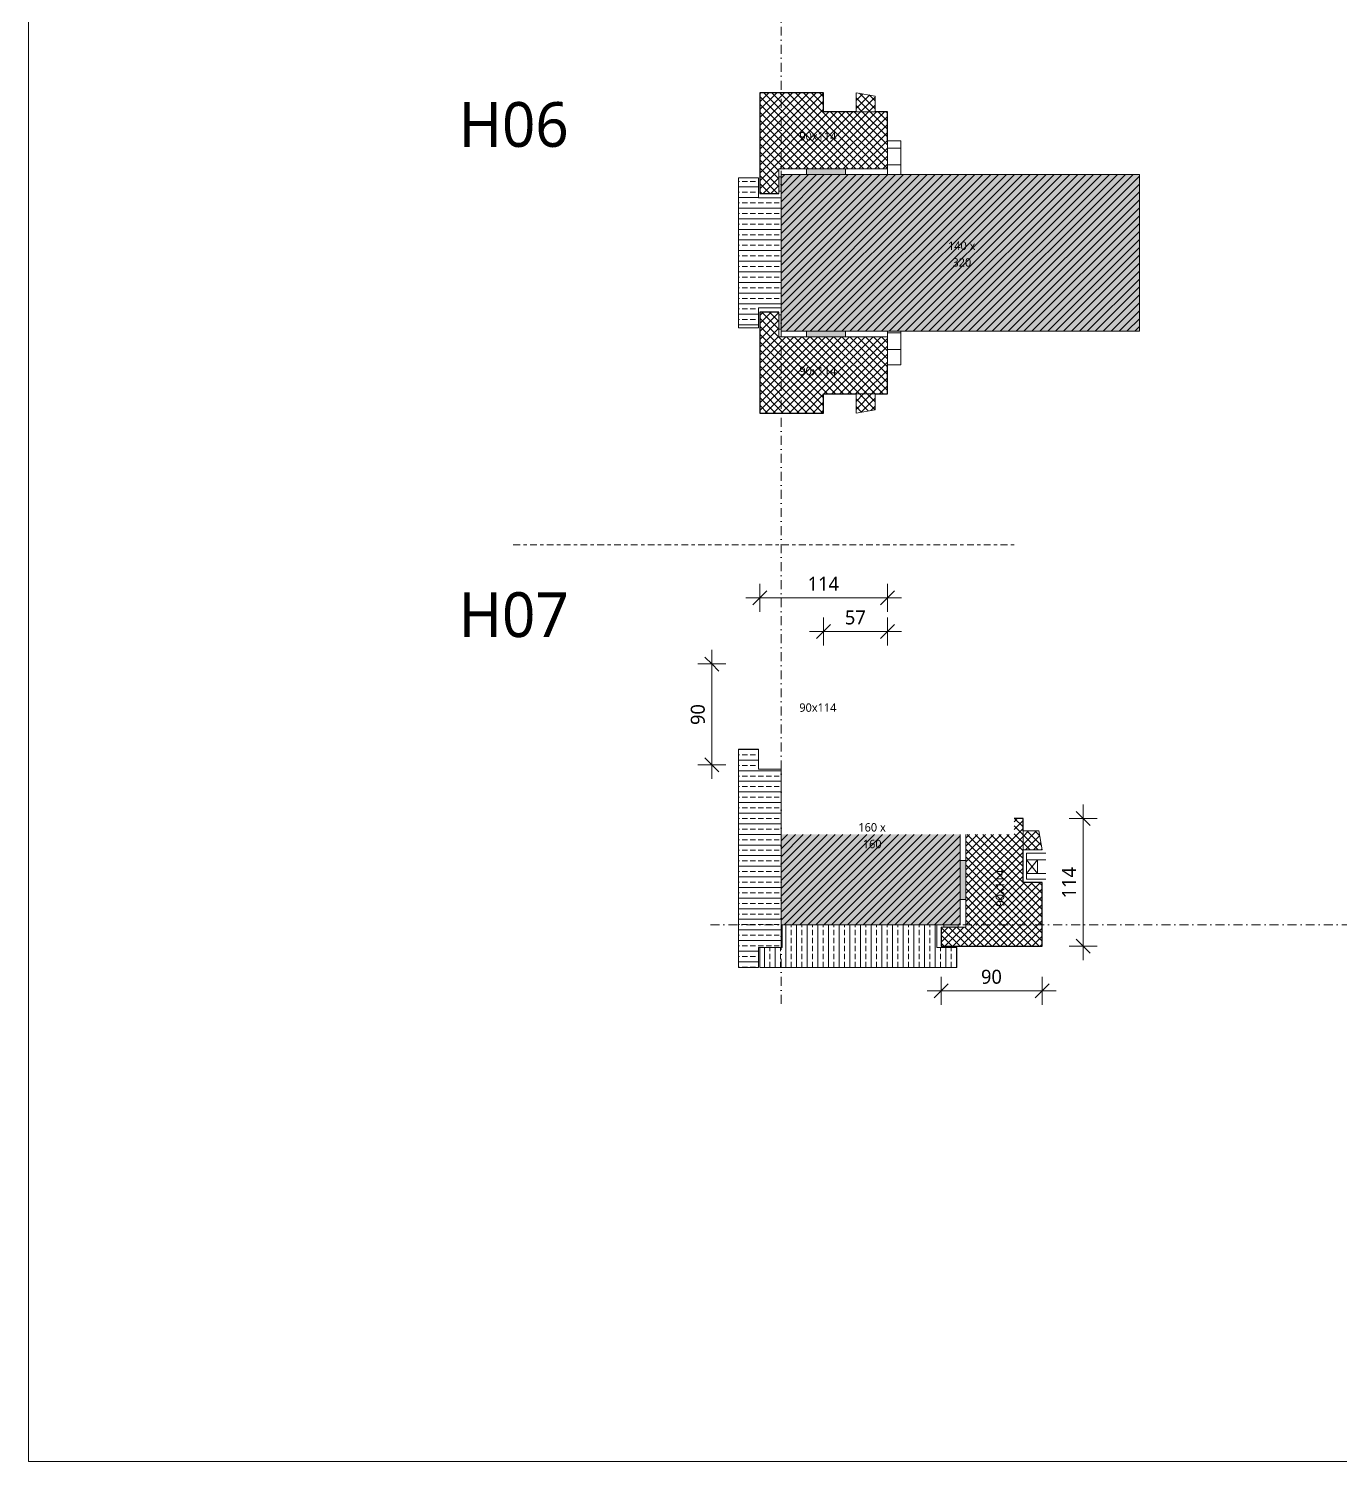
# Model space of a CAD drawing. Header units: millimetres. Extents: x 1381 to 5981, y 1743 to 14688.
# Drawn here: x 1381 to 2552, y 11788 to 13067 of the extents above; entities that cross this region are included whole.
import ezdxf

# ---------------------------------------------------------------- set-up
doc = ezdxf.new("R2010")
doc.units = ezdxf.units.MM
doc.linetypes.add('MV_center', pattern=[15, 6, -3, 3, -3])
doc.linetypes.add('MV_stramien', pattern=[16, 8, -4, 0, -4])
for name, color, linetype, lineweight in [('A-ANNO-DIMS', 211, 'Continuous', 13), ('A-ANNO-DIMS-5', 211, 'Continuous', 13), ('A-ANNO-NOTE', 131, 'Continuous', 18), ('A-DETL', 90, 'Continuous', 13), ('A-DETL-GENF', 92, 'Continuous', 18), ('A-DETL-MEDM', 33, 'Continuous', 18), ('G-ANNO-TEXT', 231, 'Continuous', 13)]:
    doc.layers.add(name, color=color, linetype=linetype, lineweight=lineweight)
doc.styles.add('Segoe UI', font='segoeui.ttf', dxfattribs={"height": 7.5})
doc.styles.add('Segoe UI_2', font='segoeui.ttf', dxfattribs={"height": 12.5})
doc.styles.add('Segoe UI_3', font='segoeui.ttf', dxfattribs={"height": 40})
doc.dimstyles.new('2_5mm_continuous_mm', dxfattribs={"dimscale": 304.8, "dimtxt": 13.092049, "dimasz": 0.04101, "dimexe": 0.04101, "dimexo": 0.0625, "dimgap": 0.008202, "dimtad": 1, "dimdec": 0, "dimzin": 0, "dimdsep": 46, "dimtxsty": 'Segoe UI_2', "dimblk1": 'OBLIQUE', "dimblk2": 'OBLIQUE', "dimsah": 1, "dimcen": 0.09, "dimdle": 0.04101, "dimazin": 0, "dimtfac": 1, "dimtdec": 4, "dimtix": 1, "dimtmove": 0, "dimatfit": 3, "dimfxl": 0.04101, "dimfxlon": 1, "dimtvp": 1, "dimtolj": 1, "dimtzin": 0, "dimarcsym": 2})
pattern_1 = [(45, (0, 0), (-3.535534, 3.535534), []), (135, (0, 0), (-3.535534, -3.535534), [])]
pattern_2 = [(0, (0, 0), (0, 9.476), []), (0, (0, 4.738), (0, 9.476), [4.738, -2.369])]

# ---------------------------------------------------------------- blocks, each defined once
blk = doc.blocks.new('31 dubbel_glas - Type 1-3690155-Details Strandbaak Paviljoen')
at = {"layer": 'A-DETL-GENF', "lineweight": 13}
for p, q in [((0, 0), (0, -23)), ((17.3, 0), (0, 0)), ((574, 0), (556.7, 0)), ((574, -23), (574, 0)), ((17.3, -5), (0, -5)), ((0, -5), (10, -17)), ((0, -17), (10, -5)), ((10, -17), (10, -5)), ((574, -5), (556.7, -5)), ((564, -5), (564, -17)), ((564, -17), (574, -5)), ((564, -5), (574, -17)), ((0, -17), (17.3, -17)), ((0, -23), (17.3, -23)), ((556.7, -17), (574, -17)), ((556.7, -23), (574, -23))]:
    blk.add_line(p, q, dxfattribs=at)
blk = doc.blocks.new('00 hout_rechthoekig_sls - Vuren 160x160-3894206-Details Strandbaak Paviljoen')
at = {"layer": 'A-DETL-GENF', "lineweight": 13}
blk.add_hatch(color=256, dxfattribs=at).paths.add_polyline_path([(0, -160), (160, -160), (160, -79.2), (0, -79.2)])
at = {"layer": 'A-DETL-MEDM', "lineweight": 13}
h = blk.add_hatch(dxfattribs=at)
h.set_pattern_fill('FP_46', color=256, style=0, pattern_type=2)
h.set_pattern_definition([(45, (-2053.09, -12426.395), (-3.535534, 3.535534), [])])
h.paths.add_polyline_path([(0, -160), (160, -160), (160, -79.2), (0, -79.2)])
at = {"layer": 'A-DETL-MEDM'}
for p, q in [((0, -160), (0, -79.2)), ((160, -79.2), (160, -160)), ((160, -79.2), (160, -160)), ((160, -79.2), (160, -160)), ((160, -160), (0, -160)), ((160, -160), (0, -160))]:
    blk.add_line(p, q, dxfattribs=at)
blk = doc.blocks.new('NLRS_00_DI_maskeer - Type 1-4234851-Details Strandbaak Paviljoen')
at = {"layer": 'A-DETL-GENF', "linetype": 'MV_center'}
blk.add_line((-100, 0), (347, 0), dxfattribs=at)
blk = doc.blocks.new('00 plaatmateriaal - d_12 mm-3690157-Details Strandbaak Paviljoen')
at = {"layer": 'A-DETL-GENF', "lineweight": 13}
h = blk.add_hatch(dxfattribs=at)
h.set_pattern_fill('FP_3', color=256, style=0, pattern_type=2)
h.set_pattern_definition([(90, (0, 0), (-15, 9e-16), [])])
h.paths.add_polyline_path([(0, -12), (30, -12), (30, 0), (0, 0)])
at = {"layer": 'A-DETL-MEDM'}
for p, q in [((30, 0), (0, 0)), ((0, 0), (0, -12)), ((0, -12), (30, -12))]:
    blk.add_line(p, q, dxfattribs=at)
blk = doc.blocks.new('00 plaatmateriaal - d_12 mm-V30-Details Strandbaak Paviljoen')
at = {"layer": 'A-DETL-GENF', "lineweight": 13}
h = blk.add_hatch(dxfattribs=at)
h.set_pattern_fill('FP_5', color=256, style=0, pattern_type=2)
h.set_pattern_definition([(270, (0, 0), (-15, -9e-16), [])])
h.paths.add_polyline_path([(30, 12), (0, 12), (0, 0), (30, 0)])
at = {"layer": 'A-DETL-MEDM'}
for p, q in [((30, 12), (0, 12)), ((0, 12), (0, 0)), ((0, 0), (30, 0))]:
    blk.add_line(p, q, dxfattribs=at)
blk = doc.blocks.new('00 hout_rechthoekig_sls - Vuren 140x320-4309809-Details Strandbaak Paviljoen')
at = {"layer": 'A-DETL-GENF', "lineweight": 13}
blk.add_hatch(color=256, dxfattribs=at).paths.add_polyline_path([(320, 0), (320, 140), (0, 140), (0, 0)])
at = {"layer": 'A-DETL-MEDM', "lineweight": 13}
h = blk.add_hatch(dxfattribs=at)
h.set_pattern_fill('FP_53', color=256, style=0, pattern_type=2)
h.set_pattern_definition([(45, (-2053.09, -12796.395), (-3.535534, 3.535534), [])])
h.paths.add_polyline_path([(320, 0), (320, 140), (0, 140), (0, 0)])
at = {"layer": 'A-DETL-MEDM'}
for p, q in [((320, 140), (0, 140)), ((0, 140), (0, 119)), ((320, 140), (0, 140)), ((320, 0), (320, 140)), ((320, 0), (320, 140)), ((320, 0), (320, 140)), ((0, 119), (0, 21)), ((0, 21), (0, 0)), ((0, 0), (320, 0))]:
    blk.add_line(p, q, dxfattribs=at)
blk = doc.blocks.new('DIMBLOCK50-Details Strandbaak Paviljoen')
at = {"layer": 'A-ANNO-DIMS-5'}
for p, q in [((2034.1, 12558.4), (2034.1, 12570.9)), ((2034.1, 12558.4), (2040.3, 12564.7)), ((2148.1, 12558.4), (2148.1, 12570.9)), ((2148.1, 12558.4), (2154.3, 12564.7)), ((2021.6, 12558.4), (2160.6, 12558.4)), ((2034.1, 12558.4), (2027.8, 12552.2)), ((2034.1, 12558.4), (2034.1, 12545.9)), ((2148.1, 12558.4), (2141.8, 12552.2)), ((2148.1, 12558.4), (2148.1, 12545.9))]:
    blk.add_line(p, q, dxfattribs=at)
at = {"layer": 'A-ANNO-DIMS-5', "color": 0, "insert": (2076.8, 12577.2), "char_height": 12.5, "width": 34.277, "attachment_point": 1, "line_spacing_factor": 1.142579, "style": 'Segoe UI_2'}
blk.add_mtext('114', dxfattribs=at)
blk = doc.blocks.new('_Oblique')
at = {"color": 0, "linetype": 'ByBlock', "lineweight": -2}
blk.add_line((-0.5, -0.5), (0.5, 0.5), dxfattribs=at)
blk = doc.blocks.new('DIMBLOCK51-Details Strandbaak Paviljoen')
at = {"layer": 'A-ANNO-DIMS-5'}
for p, q in [((1991.3, 12511.9), (1991.3, 12396.9)), ((1991.3, 12499.4), (1978.8, 12499.4)), ((1991.3, 12499.4), (1985.1, 12505.6)), ((1991.3, 12499.4), (1997.6, 12493.1)), ((1991.3, 12499.4), (2003.8, 12499.4)), ((1991.3, 12409.4), (1978.8, 12409.4)), ((1991.3, 12409.4), (1985.1, 12415.6)), ((1991.3, 12409.4), (1997.6, 12403.1)), ((1991.3, 12409.4), (2003.8, 12409.4))]:
    blk.add_line(p, q, dxfattribs=at)
at = {"layer": 'A-ANNO-DIMS-5', "color": 0, "insert": (1972.5, 12444.9), "char_height": 12.5, "width": 22.852, "attachment_point": 1, "rotation": 90, "line_spacing_factor": 1.142579, "style": 'Segoe UI_2'}
blk.add_mtext('90', dxfattribs=at)
blk = doc.blocks.new('DIMBLOCK52-Details Strandbaak Paviljoen')
at = {"layer": 'A-ANNO-DIMS-5'}
for p, q in [((2196.1, 12207.6), (2196.1, 12220.1)), ((2286.1, 12207.6), (2286.1, 12220.1)), ((2183.6, 12207.6), (2298.6, 12207.6)), ((2196.1, 12207.6), (2189.8, 12201.3)), ((2196.1, 12207.6), (2202.3, 12213.8)), ((2196.1, 12207.6), (2196.1, 12195.1)), ((2286.1, 12207.6), (2279.8, 12201.3)), ((2286.1, 12207.6), (2292.3, 12213.8)), ((2286.1, 12207.6), (2286.1, 12195.1))]:
    blk.add_line(p, q, dxfattribs=at)
at = {"layer": 'A-ANNO-DIMS-5', "color": 0, "insert": (2231.6, 12226.4), "char_height": 12.5, "width": 22.852, "attachment_point": 1, "line_spacing_factor": 1.142579, "style": 'Segoe UI_2'}
blk.add_mtext('90', dxfattribs=at)
blk = doc.blocks.new('DIMBLOCK53-Details Strandbaak Paviljoen')
at = {"layer": 'A-ANNO-DIMS-5'}
for p, q in [((2322.7, 12234.9), (2322.7, 12373.9)), ((2322.7, 12361.4), (2310.2, 12361.4)), ((2322.7, 12361.4), (2316.5, 12367.6)), ((2322.7, 12361.4), (2329, 12355.1)), ((2322.7, 12361.4), (2335.2, 12361.4)), ((2322.7, 12247.4), (2316.5, 12253.6)), ((2322.7, 12247.4), (2310.2, 12247.4)), ((2322.7, 12247.4), (2329, 12241.1)), ((2322.7, 12247.4), (2335.2, 12247.4))]:
    blk.add_line(p, q, dxfattribs=at)
at = {"layer": 'A-ANNO-DIMS-5', "color": 0, "insert": (2303.9, 12290.1), "char_height": 12.5, "width": 34.277, "attachment_point": 1, "rotation": 90, "line_spacing_factor": 1.142579, "style": 'Segoe UI_2'}
blk.add_mtext('114', dxfattribs=at)
blk = doc.blocks.new('DIMBLOCK62-Details Strandbaak Paviljoen')
at = {"layer": 'A-ANNO-DIMS-5'}
for p, q in [((2091.1, 12528.4), (2091.1, 12540.9)), ((2091.1, 12528.4), (2097.3, 12534.7)), ((2148.1, 12528.4), (2148.1, 12540.9)), ((2148.1, 12528.4), (2154.3, 12534.7)), ((2078.6, 12528.4), (2160.6, 12528.4)), ((2091.1, 12528.4), (2084.8, 12522.2)), ((2091.1, 12528.4), (2091.1, 12515.9)), ((2148.1, 12528.4), (2141.8, 12522.2)), ((2148.1, 12528.4), (2148.1, 12515.9))]:
    blk.add_line(p, q, dxfattribs=at)
at = {"layer": 'A-ANNO-DIMS-5', "color": 0, "insert": (2110.1, 12547.2), "char_height": 12.5, "width": 22.852, "attachment_point": 1, "line_spacing_factor": 1.142579, "style": 'Segoe UI_2'}
blk.add_mtext('57', dxfattribs=at)

msp = doc.modelspace()

# ---------------------------------------------------------------- hatches: boundary and pattern name
at = {"layer": 'A-DETL-GENF', "lineweight": 13}
h = msp.add_hatch(dxfattribs=at)
h.set_pattern_fill('FP_15', color=250, style=0, pattern_type=2)
h.set_pattern_definition(pattern_1)
h.paths.add_polyline_path([(2051.1, 12919.4), (2051.1, 12941.4), (2148.1, 12941.4), (2148.1, 12992.4), (2091.1, 12992.4), (2091.1, 13009.4), (2034.1, 13009.4), (2034.1, 12919.4)])
h = msp.add_hatch(dxfattribs=at)
h.set_pattern_fill('FP_15', color=250, style=0, pattern_type=2)
h.set_pattern_definition(pattern_1)
h.paths.add_polyline_path([(2137.1, 12992.4), (2137.1, 13006.4), (2120.1, 13009.4), (2120.1, 12992.4)])
h = msp.add_hatch(dxfattribs=at)
h.set_pattern_fill('FP_51', color=250, style=0, pattern_type=2)
h.set_pattern_definition(pattern_2)
h.paths.add_polyline_path([(2033.1, 12799.4), (2033.1, 12817.4), (2053.1, 12817.4), (2053.1, 12915.4), (2033.1, 12915.4), (2033.1, 12933.4), (2015.1, 12933.4), (2015.1, 12799.4)])
at = {"layer": 'A-DETL-GENF'}
h = msp.add_hatch(color=7, dxfattribs=at)
h.paths.add_polyline_path([(2053.1, 12921.6), (2053.1, 12934.4), (2051.1, 12934.4), (2051.1, 12921.6)])
h.paths.add_polyline_path([(2110.6, 12936.4), (2110.6, 12941.4), (2075.7, 12941.4), (2075.7, 12936.4)])
at = {"layer": 'A-DETL-GENF', "lineweight": 13}
h = msp.add_hatch(dxfattribs=at)
h.set_pattern_fill('FP_15', color=250, style=0, pattern_type=2)
h.set_pattern_definition(pattern_1)
h.paths.add_polyline_path([(2034.1, 12723.4), (2091.1, 12723.4), (2091.1, 12740.4), (2148.1, 12740.4), (2148.1, 12791.4), (2051.1, 12791.4), (2051.1, 12813.4), (2034.1, 12813.4), (2034.1, 12791.4)])
at = {"layer": 'A-DETL-GENF'}
h = msp.add_hatch(color=7, dxfattribs=at)
h.paths.add_polyline_path([(2110.6, 12791.4), (2110.6, 12796.4), (2075.7, 12796.4), (2075.7, 12791.4)])
h.paths.add_polyline_path([(2053.1, 12798.4), (2053.1, 12811.2), (2051.1, 12811.2), (2051.1, 12798.4)])
at = {"layer": 'A-DETL-GENF', "lineweight": 13}
h = msp.add_hatch(dxfattribs=at)
h.set_pattern_fill('FP_15', color=250, style=0, pattern_type=2)
h.set_pattern_definition(pattern_1)
h.paths.add_polyline_path([(2120.1, 12723.4), (2137.1, 12726.4), (2137.1, 12740.4), (2120.1, 12740.4)])
h = msp.add_hatch(dxfattribs=at)
h.set_pattern_fill('FP_51', color=250, style=0, pattern_type=2)
h.set_pattern_definition(pattern_2)
h.paths.add_polyline_path([(2033.1, 12228.4), (2033.1, 12246.4), (2053.1, 12246.4), (2053.1, 12405.4), (2033.1, 12405.4), (2033.1, 12423.4), (2015.1, 12423.4), (2015.1, 12228.4)])
h = msp.add_hatch(dxfattribs=at)
h.set_pattern_fill('FP_15', color=250, style=0, pattern_type=2)
h.set_pattern_definition(pattern_1)
h.paths.add_polyline_path([(2211.1, 12247.4), (2286.1, 12247.4), (2286.1, 12304.4), (2269.1, 12304.4), (2269.1, 12361.4), (2261.1, 12361.4), (2261.1, 12347.2), (2218.1, 12347.2), (2218.1, 12264.4), (2196.1, 12264.4), (2196.1, 12247.4), (2198.3, 12247.4)])
h = msp.add_hatch(dxfattribs=at)
h.set_pattern_fill('FP_15', color=250, style=0, pattern_type=2)
h.set_pattern_definition(pattern_1)
h.paths.add_polyline_path([(2286.1, 12333.4), (2283.1, 12350.4), (2269.1, 12350.4), (2269.1, 12333.4)])
at = {"layer": 'A-DETL-GENF'}
h = msp.add_hatch(color=7, dxfattribs=at)
h.paths.add_polyline_path([(2211.1, 12264.4), (2211.1, 12266.4), (2198.3, 12266.4), (2198.3, 12264.4)])
h.paths.add_polyline_path([(2213.1, 12289), (2218.1, 12289), (2218.1, 12323.9), (2213.1, 12323.9)])
at = {"layer": 'A-DETL-GENF', "lineweight": 13}
h = msp.add_hatch(dxfattribs=at)
h.set_pattern_fill('FP_52', color=250, style=0, pattern_type=2)
h.set_pattern_definition([(90, (0, 0), (-9.525, 6e-16), []), (90, (4.763, 0), (-9.525, 6e-16), [4.762, -2.381])])
h.paths.add_polyline_path([(2210.1, 12228.4), (2210.1, 12246.4), (2192.1, 12246.4), (2192.1, 12264.4), (2190.8, 12264.4), (2190.8, 12266.4), (2054.1, 12266.4), (2054.1, 12246.4), (2034.1, 12246.4), (2034.1, 12228.4), (2053.1, 12228.4)])

# ---------------------------------------------------------------- linework, layer by layer
at = {"layer": 'A-DETL', "lineweight": 18}
for p, q in [((1381.5, 11787.5), (1381.5, 14687.5)), ((2137.1, 13006.4), (2120.1, 13009.4)), ((2120.1, 13009.4), (2120.1, 12992.4)), ((2137.1, 12992.4), (2137.1, 13006.4)), ((2120.1, 12992.4), (2137.1, 12992.4)), ((2033.1, 12933.4), (2015.1, 12933.4)), ((2015.1, 12933.4), (2015.1, 12799.4)), ((2033.1, 12915.4), (2033.1, 12933.4)), ((2075.7, 12941.4), (2051.1, 12941.4)), ((2051.1, 12941.4), (2051.1, 12934.4)), ((2051.1, 12934.4), (2051.1, 12921.6)), ((2053.1, 12934.4), (2051.1, 12934.4)), ((2110.6, 12941.4), (2075.7, 12941.4)), ((2075.7, 12941.4), (2075.7, 12936.4)), ((2148.1, 12941.4), (2110.6, 12941.4)), ((2110.6, 12936.4), (2110.6, 12941.4)), ((2051.1, 12921.6), (2051.1, 12919.4)), ((2051.1, 12921.6), (2053.1, 12921.6)), ((2053.1, 12915.4), (2033.1, 12915.4)), ((2053.1, 12817.4), (2053.1, 12915.4)), ((2033.1, 12817.4), (2053.1, 12817.4)), ((2033.1, 12799.4), (2033.1, 12817.4)), ((2051.1, 12813.4), (2051.1, 12811.2)), ((2053.1, 12811.2), (2051.1, 12811.2)), ((2051.1, 12811.2), (2051.1, 12798.4)), ((2015.1, 12799.4), (2033.1, 12799.4)), ((2051.1, 12798.4), (2051.1, 12791.4)), ((2051.1, 12798.4), (2053.1, 12798.4)), ((2051.1, 12791.4), (2075.7, 12791.4)), ((2075.7, 12796.4), (2075.7, 12791.4)), ((2075.7, 12791.4), (2110.6, 12791.4)), ((2110.6, 12791.4), (2110.6, 12796.4)), ((2110.6, 12791.4), (2148.1, 12791.4)), ((2137.1, 12740.4), (2120.1, 12740.4)), ((2120.1, 12740.4), (2120.1, 12723.4)), ((2137.1, 12726.4), (2137.1, 12740.4)), ((2120.1, 12723.4), (2137.1, 12726.4)), ((2033.1, 12423.4), (2015.1, 12423.4)), ((2015.1, 12423.4), (2015.1, 12228.4)), ((2033.1, 12405.4), (2033.1, 12423.4)), ((2053.1, 12405.4), (2033.1, 12405.4)), ((2053.1, 12246.4), (2053.1, 12405.4)), ((2218.1, 12323.9), (2218.1, 12347.2)), ((2269.1, 12350.4), (2269.1, 12333.4)), ((2283.1, 12350.4), (2269.1, 12350.4)), ((2286.1, 12333.4), (2283.1, 12350.4)), ((2269.1, 12333.4), (2286.1, 12333.4)), ((2218.1, 12323.9), (2213.1, 12323.9)), ((2218.1, 12289), (2218.1, 12323.9)), ((2213.1, 12289), (2218.1, 12289)), ((2218.1, 12264.4), (2218.1, 12289)), ((2192.1, 12266.4), (2054.1, 12266.4)), ((2054.1, 12266.4), (2054.1, 12246.4)), ((2192.1, 12246.4), (2192.1, 12266.4)), ((2198.3, 12266.4), (2198.3, 12264.4)), ((2211.1, 12264.4), (2211.1, 12266.4)), ((2196.1, 12264.4), (2198.3, 12264.4)), ((2198.3, 12264.4), (2211.1, 12264.4)), ((2211.1, 12264.4), (2218.1, 12264.4)), ((2033.1, 12228.4), (2033.1, 12246.4)), ((2033.1, 12246.4), (2053.1, 12246.4)), ((2054.1, 12246.4), (2034.1, 12246.4)), ((2034.1, 12246.4), (2034.1, 12228.4)), ((2210.1, 12246.4), (2192.1, 12246.4)), ((2210.1, 12228.4), (2210.1, 12246.4)), ((2015.1, 12228.4), (2033.1, 12228.4)), ((2034.1, 12228.4), (2210.1, 12228.4)), ((5981.5, 11787.5), (1381.5, 11787.5))]:
    msp.add_line(p, q, dxfattribs=at)
at = {"layer": 'A-DETL', "linetype": 'MV_stramien', "lineweight": 18}
for p, q in [((2053.1, 12915.4), (2053.1, 13755.9)), ((2053.1, 12195.9), (2053.1, 12817.4)), ((1990.1, 12266.4), (2905.1, 12266.4))]:
    msp.add_line(p, q, dxfattribs=at)
at = {"layer": 'A-DETL-MEDM', "lineweight": 25}
for p, q in [((2091.1, 13009.4), (2034.1, 13009.4)), ((2034.1, 13009.4), (2034.1, 12919.4)), ((2091.1, 12992.4), (2091.1, 13009.4)), ((2120.1, 12992.4), (2091.1, 12992.4)), ((2148.1, 12992.4), (2137.1, 12992.4)), ((2148.1, 12966.4), (2148.1, 12992.4)), ((2034.1, 12919.4), (2051.1, 12919.4)), ((2051.1, 12813.4), (2034.1, 12813.4)), ((2034.1, 12813.4), (2034.1, 12723.4)), ((2148.1, 12740.4), (2148.1, 12766.4)), ((2091.1, 12723.4), (2091.1, 12740.4)), ((2091.1, 12740.4), (2120.1, 12740.4)), ((2137.1, 12740.4), (2148.1, 12740.4)), ((2034.1, 12723.4), (2091.1, 12723.4)), ((2269.1, 12361.4), (2261.1, 12361.4)), ((2269.1, 12350.4), (2269.1, 12361.4)), ((2269.1, 12304.4), (2269.1, 12333.4)), ((2286.1, 12304.4), (2269.1, 12304.4)), ((2286.1, 12247.4), (2286.1, 12304.4)), ((2196.1, 12264.4), (2196.1, 12247.4)), ((2196.1, 12247.4), (2286.1, 12247.4))]:
    msp.add_line(p, q, dxfattribs=at)

# ---------------------------------------------------------------- block references
at = {"layer": 'A-DETL-GENF', "linetype": 'MV_center'}
msp.add_blockref('NLRS_00_DI_maskeer - Type 1-4234851-Details Strandbaak Paviljoen', (1914.1, 12605.7), dxfattribs=at)
at = {"layer": 'A-DETL-GENF', "lineweight": 13, "rotation": 180}
msp.add_blockref('31 dubbel_glas - Type 1-3690155-Details Strandbaak Paviljoen', (2846.1, 12307.4), dxfattribs=at)
at = {"layer": 'A-DETL-MEDM'}
for name, p, rotation in [('00 plaatmateriaal - d_12 mm-V30-Details Strandbaak Paviljoen', (2148.1, 12966.4), 269.9999999999917), ('00 plaatmateriaal - d_12 mm-3690157-Details Strandbaak Paviljoen', (2148.1, 12766.4), 89.99999999999984)]:
    msp.add_blockref(name, p, dxfattribs=dict(at, rotation=rotation))
at = {"layer": 'A-DETL-MEDM', "lineweight": 13}
for name, p in [('00 hout_rechthoekig_sls - Vuren 140x320-4309809-Details Strandbaak Paviljoen', (2053.1, 12796.4)), ('00 hout_rechthoekig_sls - Vuren 160x160-3894206-Details Strandbaak Paviljoen', (2053.1, 12426.4))]:
    msp.add_blockref(name, p, dxfattribs=at)

# ---------------------------------------------------------------- texts
at = {"layer": 'A-ANNO-NOTE', "lineweight": 13, "char_height": 7.5, "attachment_point": 1, "style": 'Segoe UI'}
for s, insert, width in [('140 x', (2202.1, 12876.5), 30.063), ('320', (2206.1, 12861.6), 20.443), ('160 x', (2122.1, 12357.3), 30.063), ('160', (2126.1, 12342.4), 20.443)]:
    msp.add_mtext(s, dxfattribs=dict(at, insert=insert, width=width))
at = {"layer": 'G-ANNO-TEXT', "color": 7, "char_height": 40, "width": 123.861, "attachment_point": 1, "style": 'Segoe UI_3'}
for s, insert in [('H06', (1765.4, 13001)), ('H07', (1765.4, 12563.4))]:
    msp.add_mtext(s, dxfattribs=dict(at, insert=insert))
at = {"layer": 'G-ANNO-TEXT', "color": 8, "char_height": 7.5, "width": 40.084, "attachment_point": 1, "style": 'Segoe UI'}
for insert in [(2069.4, 12974.2), (2069.4, 12764.7), (2069.4, 12464.2)]:
    msp.add_mtext('90x114', dxfattribs=dict(at, insert=insert))
at = {"layer": 'G-ANNO-TEXT', "color": 8, "insert": (2244.8, 12282.7), "char_height": 7.5, "width": 40.084, "attachment_point": 1, "rotation": 90, "style": 'Segoe UI'}
msp.add_mtext('90x114', dxfattribs=at)

# ---------------------------------------------------------------- dimensions: what is measured, and where the dimension line sits
at = {"layer": 'A-ANNO-DIMS'}
for base, p1, p2, override, picture, middle in [((2148.1, 12558.4), (2034.1, 12545.9), (2148.1, 12545.9), {"dimpost": '<>', "dimfxl": 114}, 'DIMBLOCK50-Details Strandbaak Paviljoen', (2091.1, 12567.3)), ((2148.1, 12528.4), (2091.1, 12540.9), (2148.1, 12540.9), {"dimpost": '<>', "dimfxl": 57}, 'DIMBLOCK62-Details Strandbaak Paviljoen', (2119.6, 12537.3)), ((2286.1, 12207.6), (2196.1, 12220.1), (2286.1, 12220.1), {"dimpost": '<>', "dimfxl": 90}, 'DIMBLOCK52-Details Strandbaak Paviljoen', (2241.1, 12216.6))]:
    dim = msp.add_linear_dim(base=base, p1=p1, p2=p2, dimstyle='2_5mm_continuous_mm', override=override, dxfattribs=at)
    dim.commit()
    dim.dimension.update_dxf_attribs({"geometry": picture, "text_midpoint": middle})
for base, p1, p2, override, picture, middle in [((1991.3, 12409.4), (2003.8, 12499.4), (2003.8, 12409.4), {"dimpost": '<>', "dimfxl": 90}, 'DIMBLOCK51-Details Strandbaak Paviljoen', (1982.4, 12454.4)), ((2322.7, 12361.4), (2310.2, 12247.4), (2310.2, 12361.4), {"dimpost": '<>', "dimfxl": 114}, 'DIMBLOCK53-Details Strandbaak Paviljoen', (2313.8, 12304.4))]:
    dim = msp.add_linear_dim(base=base, p1=p1, p2=p2, angle=90, dimstyle='2_5mm_continuous_mm', override=override, dxfattribs=at)
    dim.commit()
    dim.dimension.update_dxf_attribs({"geometry": picture, "text_midpoint": middle})

doc.saveas('drawing.dxf')
